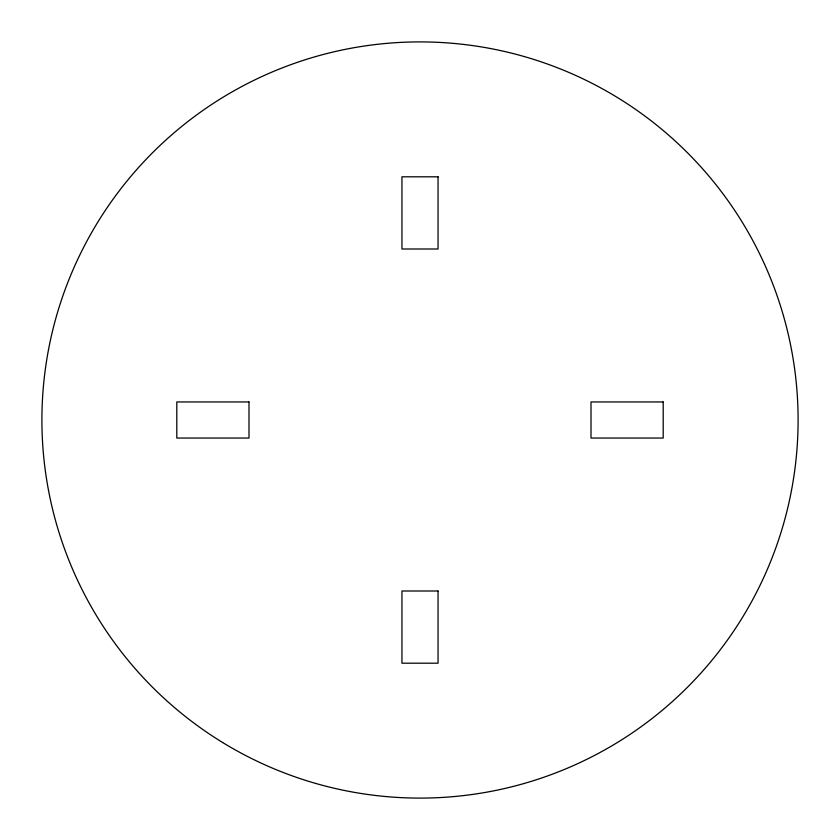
<?xml version="1.0" encoding="UTF-8"?>
<svg xmlns="http://www.w3.org/2000/svg" width="840" height="840" viewBox="0 0 840 840"><rect width="100%" height="100%" fill="white"/><g stroke="black" fill="none" stroke-linecap="round" stroke-linejoin="round"><path stroke-width="1.26" d="M438.05 176.809L401.951 176.809L401.951 248.997L438.05 248.997L438.05 176.809M248.997 401.951L176.809 401.951L176.809 438.05L248.997 438.05L248.997 401.951M663.191 401.951L591.003 401.951L591.003 438.05L663.191 438.05L663.191 401.951M438.05 591.003L401.951 591.003L401.951 663.191L438.05 663.191L438.05 591.003M222.642 742.508A378.105 378.105 0 0 0 797.979 429.66A378.105 378.105 0 0 0 239.379 87.833A378.105 378.105 0 0 0 222.642 742.508"/></g></svg>
